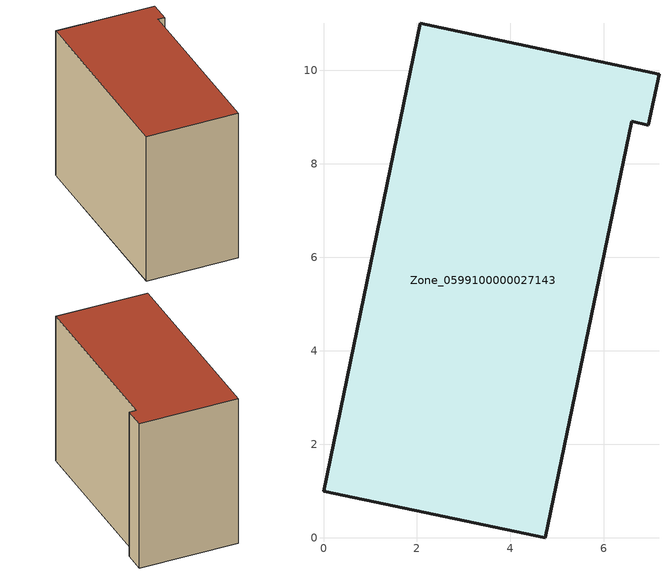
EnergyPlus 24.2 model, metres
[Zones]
Zone_0599100000027143
 floor ground (C_G): 0,1 2.07,11.01 7.18,9.92 6.95,8.83 6.6,8.91 4.74,0 z0
 wall outside (C_F): 2.07,11.01 0,1 4.74,0 6.6,8.91 6.95,8.83 7.18,9.92 2.07,11.01 z0:8.24
 roof outside (C_R): 7.18,9.92 2.07,11.01 0,1 4.74,0 6.6,8.91 6.95,8.83 z8.24
[BUILDING]
Pand.0599100000027143: North Axis=0; Terrain=City; Loads Convergence Tolerance Value=0.04; Temperature Convergence Tolerance Value=0.4; Solar Distribution=FullExterior; Maximum Number of Warmup Days=25; Minimum Number of Warmup Days=1
[Site:Location]
Rotterdam.The.Hague.AP_ZH_NLD Design_Conditions: Latitude=51.96; Longitude=4.45; Time Zone=1; Elevation=-4.5
[SITE:GROUNDTEMPERATURE:BUILDINGSURFACE]
18, 18, 18, 18, 18, 18, 18, 18, 18, 18, 18, 18
[MATERIAL] Thermal Absorptance=0.9; Solar Absorptance=0.7; Visible Absorptance=0.7
Name | Roughness | Thickness | Conductivity | Density | Specific Heat
G.TI.1975-1991 | MediumSmooth | 0.15 | 0.288461 | 540 | 1210
F.TI.1975-1991 | Rough | 0.3 | 0.230769 | 1920 | 840
R.TI.1975-1991 | MediumRough | 0.2 | 0.153846 | 1500 | 1000
[CONSTRUCTION]
C_G: G.TI.1975-1991
C_F: F.TI.1975-1991
C_R: R.TI.1975-1991
[ZONE]
Zone_0599100000027143: Type=1; Multiplier=1; Ceiling Height=Autocalculate; Volume=Autocalculate; Floor Area=autocalculate; Part of Total Floor Area=Yes
[ZONEINFILTRATION:DESIGNFLOWRATE]
Infil_Zone_0599100000027143: Zone or ZoneList or Space or SpaceList=Zone_0599100000027143; Schedule=AlwaysOn; Design Flow Rate Calculation Method=Flow/Area; Flow Rate per Floor Area=0.003; Constant Term Coefficient=1; Temperature Term Coefficient=0; Velocity Term Coefficient=0; Velocity Squared Term Coefficient=0
[HVACTEMPLATE:ZONE:IDEALLOADSAIRSYSTEM]
Zone_0599100000027143: Maximum Heating Supply Air Temperature=50; Minimum Cooling Supply Air Temperature=13; Maximum Heating Supply Air Humidity Ratio=0.0156; Minimum Cooling Supply Air Humidity Ratio=0.0077; Heating Limit=NoLimit; Cooling Limit=NoLimit; Dehumidification Control Type=ConstantSensibleHeatRatio; Cooling Sensible Heat Ratio=0.7; Dehumidification Setpoint=60; Humidification Control Type=None; Humidification Setpoint=30; Outdoor Air Method=None; Outdoor Air Flow Rate per Person=0.00944; Outdoor Air Flow Rate per Zone Floor Area=0; Outdoor Air Flow Rate per Zone=0; Demand Controlled Ventilation Type=None; Outdoor Air Economizer Type=NoEconomizer; Heat Recovery Type=None; Sensible Heat Recovery Effectiveness=0.7; Latent Heat Recovery Effectiveness=0.65
[ZONECONTROL:THERMOSTAT]
ThermostatControl_Zone_0599100000027143: Zone or ZoneList=Zone_0599100000027143; Control Type Schedule=DualSetpointControlType; Control 1=Thermostat_Zone_0599100000027143; Temperature Difference Between Cutout And Setpoint=0
[THERMOSTATSETPOINT:DUALSETPOINT]
Thermostat_Zone_0599100000027143: Heating Setpoint Temperature Schedule=HeatingSetpoint_Zone_0599100000027143; Cooling Setpoint Temperature Schedule=CoolingSetpoint_Zone_0599100000027143
[SCHEDULE:COMPACT]
HeatingSetpoint_Zone_0599100000027143: Through: 12/31, For: AllDays, Until: 24:00, 21
CoolingSetpoint_Zone_0599100000027143: Through: 12/31, For: AllDays, Until: 24:00, 24
DualSetpointControlType: Through: 12/31, For: AllDays, Until: 24:00, 4
AlwaysOn: Through: 12/31, For: AllDays, Until: 24:00, 1
